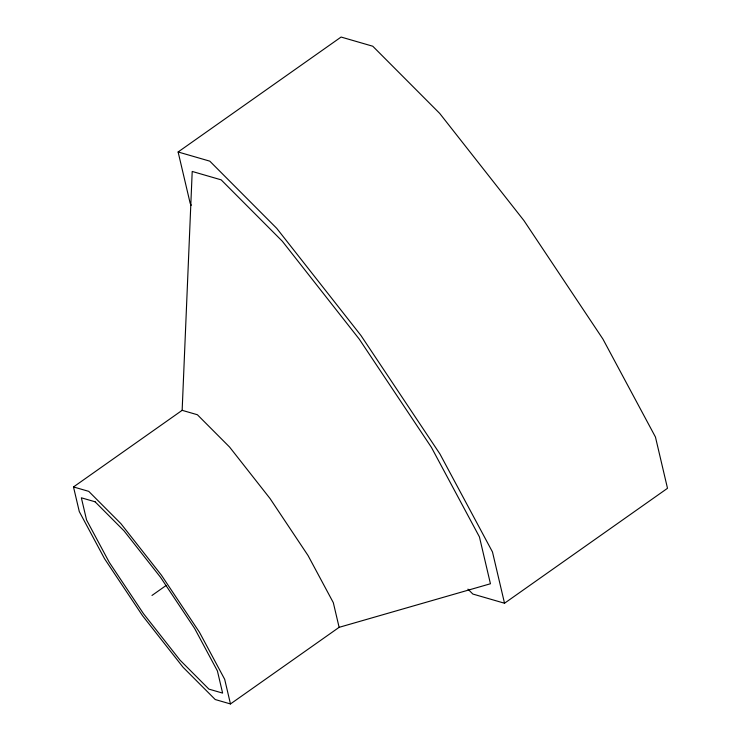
<?xml version="1.0" encoding="UTF-8"?>
<svg xmlns="http://www.w3.org/2000/svg" width="741" height="741" viewBox="0 0 741 741"><rect width="100%" height="100%" fill="white"/><g stroke="black" fill="none" stroke-linecap="round" stroke-linejoin="round"><path stroke-width="1.11" d="M182.147 410.329L192.206 171.449L221.151 179.841L282.302 241.214L359.265 339.146L431.419 447.369L479.436 536.91L490.44 583.76L339.119 627.331L230.47 703.95L215.233 699.532L183.046 667.233L142.541 615.688L104.564 558.733L79.296 511.605L73.498 486.948L182.147 410.329L197.384 414.738L229.571 447.045L270.076 498.582L308.052 555.546L333.32 602.674L339.119 627.331M191.252 205.276L190.168 203.256L178.118 151.979L341.092 37.05L372.779 46.229L439.7 113.41L523.933 220.577L602.905 339.035L655.452 437.023L667.502 488.3L504.528 603.23L472.841 594.05L467.942 589.132M151.988 595.449L166.16 585.455M178.118 151.979L209.805 161.158L276.726 228.339L360.96 335.506L439.932 453.964L492.478 551.952L504.528 603.23M73.498 486.948L88.744 491.357L120.922 523.665L161.427 575.201L199.403 632.166L224.68 679.293L230.47 703.95M95.07 501.777L81.353 497.804L86.567 519.997L109.307 562.4L143.485 613.668L179.943 660.046L208.906 689.121L222.615 693.094L217.4 670.901L194.661 628.488L160.482 577.23L124.034 530.852L95.07 501.777"/></g></svg>
